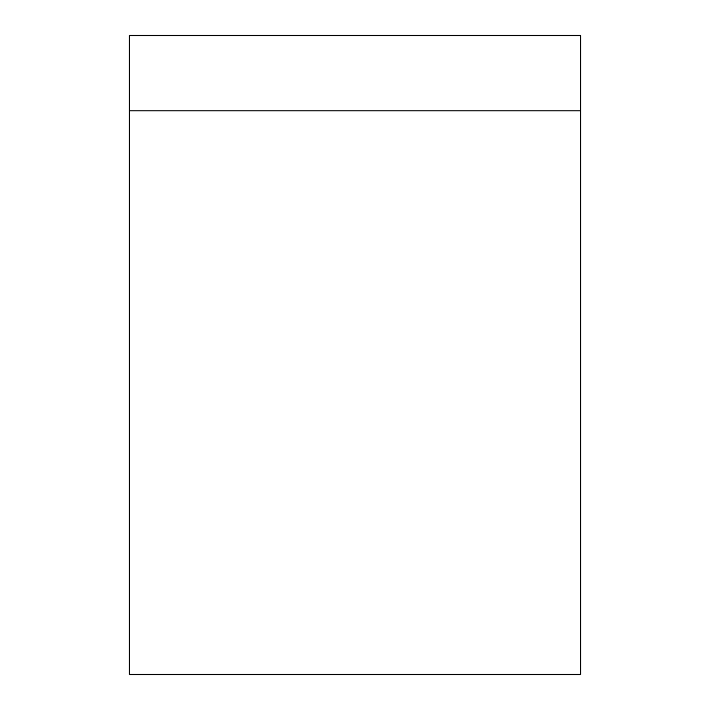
<?xml version="1.0" encoding="UTF-8"?>
<svg xmlns="http://www.w3.org/2000/svg" width="710" height="710" viewBox="0 0 710 710"><rect width="100%" height="100%" fill="white"/><g stroke="black" fill="none" stroke-linecap="round" stroke-linejoin="round"><path stroke-width="1.06" d="M129.468 110.68L580.531 110.68M580.531 35.5L129.468 35.5L129.468 674.5L580.531 674.5L580.531 35.5"/></g></svg>
